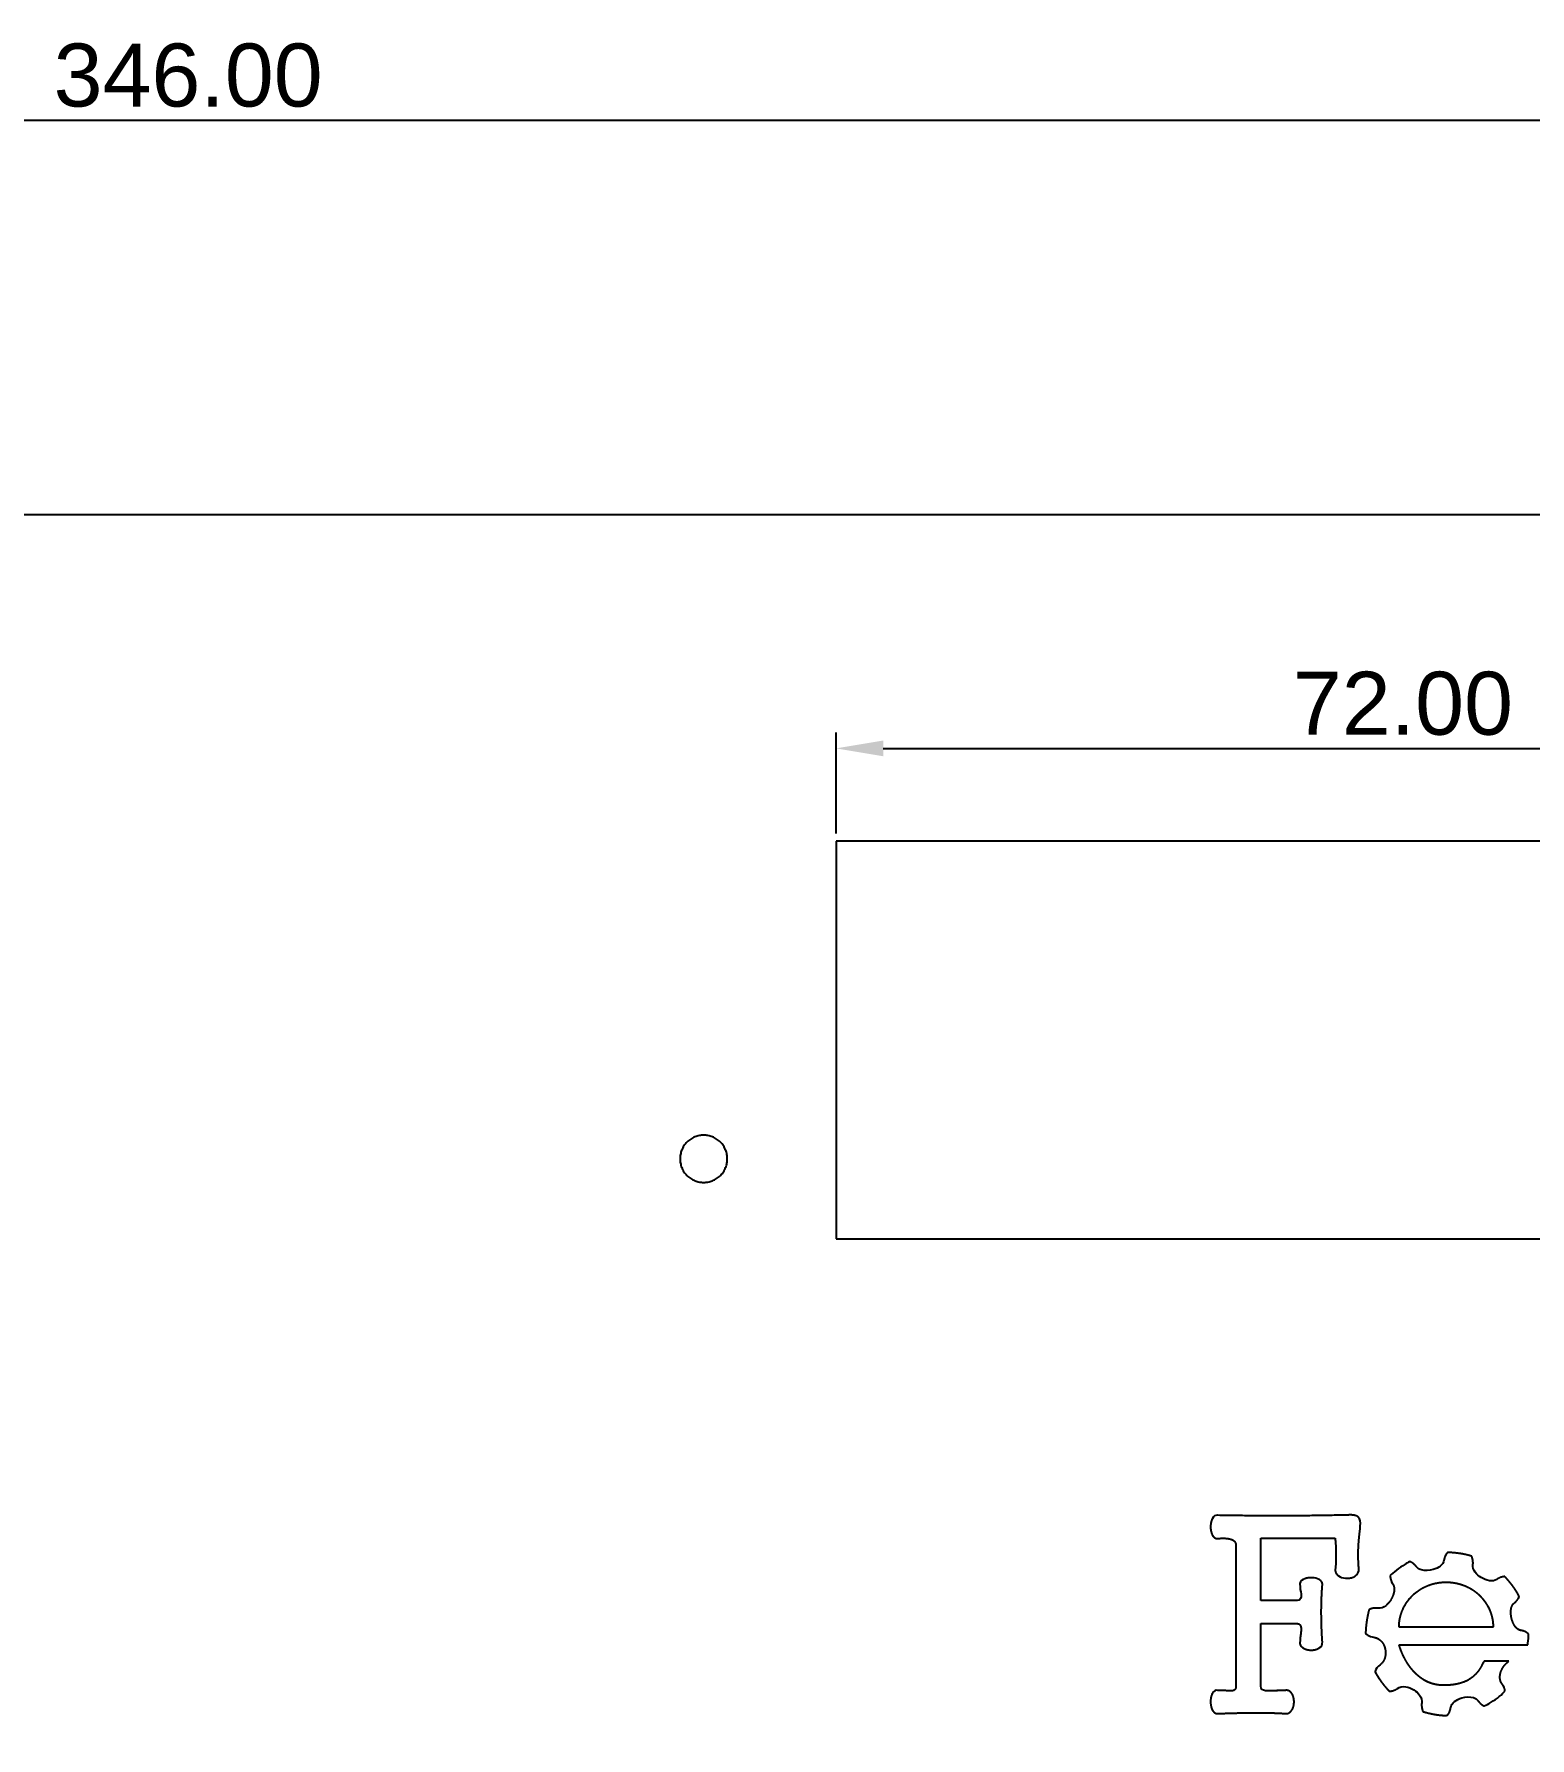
# Model space of a CAD drawing. Header units: millimetres. Extents: x -410 to 346, y 212 to 415.
# Drawn here: x -226.7 to -131.7, y 306.4 to 414.6 of the extents above; entities that cross this region are included whole.
import ezdxf

# ---------------------------------------------------------------- set-up
doc = ezdxf.new("R2010")
doc.units = ezdxf.units.MM
doc.header["$MEASUREMENT"] = 0
doc.layers.add('Predefinito', color=18, linetype='Continuous', true_color=0x000000)
doc.layers.add('quote', color=96, linetype='Continuous', true_color=0x007f00)
doc.styles.add('Arial', font='arial.ttf')
doc.dimstyles.new('Millimetro Piccolo', dxfattribs={"dimtxt": 4, "dimasz": 3, "dimexe": 1, "dimexo": 0.5, "dimgap": 0.8, "dimtad": 1, "dimtoh": 1, "dimzin": 1, "dimdsep": 46, "dimtxsty": 'Arial', "dimcen": 2.5, "dimadec": 1, "dimazin": 0, "dimtfac": 1, "dimtdec": 4, "dimtix": 1, "dimtmove": 1, "dimatfit": 3, "dimfxl": 1, "dimtolj": 1, "dimtzin": 1, "dimarcsym": 0})

# ---------------------------------------------------------------- blocks, each defined once
blk = doc.blocks.new('*D1')
at = {"layer": 'Defpoints', "color": 0}
for p in [(-43.95, 409.09), (-389.95, 352.49), (-43.95, 352.49)]:
    blk.add_point(p, dxfattribs=at)
at = {"layer": 'quote', "color": 0, "lineweight": -2}
for p, q in [((-389.95, 352.99), (-389.95, 410.09)), ((-43.95, 352.99), (-43.95, 410.09)), ((-386.95, 409.09), (-46.95, 409.09))]:
    blk.add_line(p, q, dxfattribs=at)
at = {"layer": 'quote', "color": 0}
for points in [[(-386.95, 409.59), (-386.95, 408.59), (-389.95, 409.09)], [(-46.95, 408.59), (-46.95, 409.59), (-43.95, 409.09)]]:
    blk.add_solid(points, dxfattribs=at)
at = {"layer": 'quote', "color": 0, "insert": (-216.95, 411.93), "char_height": 4, "attachment_point": 5, "style": 'Arial'}
blk.add_mtext('\\A1;346.00', dxfattribs=at)
blk = doc.blocks.new('*D3')
at = {"layer": 'Defpoints', "color": 0}
for p in [(-103.8, 369.2), (-175.8, 363.3), (-103.8, 363.3)]:
    blk.add_point(p, dxfattribs=at)
at = {"layer": 'quote', "color": 0, "lineweight": -2}
for p, q in [((-175.8, 363.8), (-175.8, 370.2)), ((-103.8, 363.8), (-103.8, 370.2)), ((-172.8, 369.2), (-106.8, 369.2))]:
    blk.add_line(p, q, dxfattribs=at)
at = {"layer": 'quote', "color": 0}
for points in [[(-172.8, 369.7), (-172.8, 368.7), (-175.8, 369.2)], [(-106.8, 368.7), (-106.8, 369.7), (-103.8, 369.2)]]:
    blk.add_solid(points, dxfattribs=at)
at = {"layer": 'quote', "color": 0, "insert": (-139.8, 372.04), "char_height": 4, "attachment_point": 5, "style": 'Arial'}
blk.add_mtext('\\A1;72.00', dxfattribs=at)

msp = doc.modelspace()

# ---------------------------------------------------------------- linework, layer by layer
at = {"layer": 'Predefinito'}
for points, knots in [([(-43.952, 281.192), (-43.952, 302.4), (-43.952, 324.786), (-43.952, 347.792), (-43.952, 350.164), (-43.952, 351.497), (-43.952, 352.396), (-43.951, 352.912), (-43.958, 354.538), (-44.162, 357.258), (-45.258, 362.768), (-48.187, 369.549), (-53.104, 375.395), (-57.897, 379.071), (-61.943, 381.313), (-66.278, 382.929), (-70.176, 383.752), (-73.097, 384.016), (-74.63, 384.051), (-75.452, 384.047), (-75.902, 384.048), (-76.337, 384.047), (-76.771, 384.048), (-77.267, 384.048), (-168.734, 384.048), (-261.007, 384.048), (-354.334, 384.048), (-356.644, 384.048), (-358.039, 384.048), (-358.287, 384.048), (-358.566, 384.048), (-359.071, 384.049), (-360.092, 384.038), (-361.451, 383.96), (-363.012, 383.792), (-365.039, 383.477), (-367.975, 382.785), (-372.737, 381.034), (-378.37, 377.621), (-383.718, 372.194), (-387.212, 366.314), (-388.887, 361.448), (-389.611, 357.897), (-389.895, 355.396), (-389.953, 353.732), (-389.952, 352.934), (-389.952, 352.747), (-389.952, 352.468), (-389.952, 352.08), (-389.952, 351.615), (-389.952, 350.995), (-389.952, 350.235), (-389.952, 342.159), (-389.952, 334.376), (-389.952, 326.904), (-389.952, 300.784), (-389.952, 274.013), (-389.952, 246.639), (-389.952, 245.239), (-389.952, 244.294), (-389.952, 243.806), (-389.952, 243.282), (-389.952, 242.381), (-389.903, 241.021), (-389.692, 238.775), (-389.116, 235.523), (-388.062, 232.174), (-386.735, 229.226), (-384.473, 225.089), (-379.969, 219.628), (-373.372, 215.29), (-367.543, 213.142), (-363.678, 212.342), (-360.862, 212.084), (-359.353, 212.044), (-358.521, 212.049), (-358.063, 212.047), (-357.607, 212.048), (-356.761, 212.047), (-355.393, 212.048), (-353.537, 212.047), (-351.583, 212.048), (-260.913, 212.048), (-170.112, 212.048), (-79.703, 212.048), (-78.4, 212.048), (-77.553, 212.048), (-76.624, 212.048), (-75.859, 212.048), (-75.322, 212.048), (-74.859, 212.047), (-74.173, 212.053), (-71.971, 212.139), (-68.842, 212.556), (-64.683, 213.705), (-61.574, 215.017), (-59.156, 216.351), (-56.996, 217.722), (-53.365, 220.522), (-49.014, 225.465), (-45.896, 231.64), (-44.389, 237.178), (-43.989, 240.715), (-43.949, 242.829), (-43.953, 243.542), (-43.951, 244.178), (-43.952, 244.959), (-43.952, 246.214), (-43.952, 258.296), (-43.952, 270.053), (-43.952, 281.192)], [0, 0, 0, 0, 63.6238598, 67.158351, 69.0189614, 70.7399122, 71.158531, 71.7154054, 72.2883545, 76.0366528, 79.8816003, 89.10938, 97.952468, 102.5648875, 107.179232, 111.7924807, 116.4062914, 119.0975902, 120.5832512, 121.0044578, 121.5633823, 121.9351834, 122.3069787, 122.8653247, 123.4235394, 396.7078748, 399.6841589, 403.4049876, 403.6375971, 403.8701351, 404.1488902, 404.4746217, 405.3853353, 407.2116975, 408.5564468, 410.0951521, 413.3628165, 417.5924459, 425.2817517, 432.9709182, 440.2759221, 445.6584279, 448.3495762, 451.1372266, 453.2017349, 453.3431914, 453.5303832, 453.7633814, 454.1815233, 454.6932343, 455.1586338, 456.0417036, 456.9715959, 479.3890514, 479.3890514, 479.3890514, 557.7488124, 559.7023798, 561.5098465, 561.9495735, 562.5368777, 562.9748818, 563.5210685, 565.2386763, 567.05523, 570.2864196, 575.1326213, 577.5555903, 579.9787029, 589.2665268, 598.5548596, 603.4015643, 607.8437924, 610.3672447, 611.8774685, 612.3720457, 612.8617383, 613.2517423, 613.7392684, 615.4009714, 617.3551249, 619.3089417, 621.2630459, 889.3650805, 891.7098865, 892.4913463, 893.2730495, 894.2506739, 895.2778993, 895.5693535, 895.8618426, 896.667819, 897.6264142, 902.4725163, 906.1077414, 910.5496732, 912.5684772, 914.3868759, 918.2229166, 926.2991877, 933.9733043, 938.8189152, 943.4627074, 944.6219567, 945.1621413, 945.6008635, 946.5296918, 947.5072273, 949.3631413, 982.7780891, 982.7780891, 982.7780891, 982.7780891]), ([(-139.367, 317.56), (-139.454, 317.523), (-139.566, 317.46), (-139.688, 317.382), (-140.02, 317.173), (-140.43, 316.857), (-140.623, 316.659)], [139, 139, 139, 139, 140.0000002, 140.0000002, 140.0000002, 141, 141, 141, 141]), ([(-137.197, 317.648), (-137.242, 317.357), (-137.538, 317.151), (-137.878, 317.056), (-138.126, 316.986), (-138.396, 316.975), (-138.612, 317.034), (-138.751, 317.071), (-138.868, 317.137), (-138.939, 317.236)], [134, 134, 134, 134, 134.9999998, 134.9999998, 134.9999998, 135.9999999, 135.9999999, 135.9999999, 137, 137, 137, 137]), ([(-133.83, 316.432), (-133.956, 316.341), (-134.127, 316.32), (-134.31, 316.35), (-134.481, 316.377), (-134.661, 316.449), (-134.823, 316.549), (-134.972, 316.641), (-135.105, 316.756), (-135.202, 316.883), (-135.317, 317.034), (-135.381, 317.2), (-135.356, 317.362)], [122, 122, 122, 122, 123.0000001, 123.0000001, 123.0000001, 124.0000001, 124.0000001, 124.0000001, 125.0000002, 125.0000002, 125.0000002, 126, 126, 126, 126]), ([(-142.166, 313.009), (-142.146, 312.976), (-142.098, 312.937), (-142.034, 312.899), (-141.93, 312.838), (-141.785, 312.78), (-141.663, 312.761)], [152, 152, 152, 152, 153.0000001, 153.0000001, 153.0000001, 154, 154, 154, 154]), ([(-146.338, 312.456), (-146.349, 312.375), (-146.338, 312.303), (-146.303, 312.24), (-146.269, 312.178), (-146.212, 312.124), (-146.132, 312.078)], [197.5985212, 197.5985212, 197.5985212, 197.5985212, 198.5985213, 198.5985213, 198.5985213, 199.5985212, 199.5985212, 199.5985212, 199.5985212]), ([(-140.14, 309.511), (-140.003, 309.611), (-139.819, 309.638), (-139.625, 309.61), (-139.45, 309.585), (-139.268, 309.516), (-139.107, 309.416), (-138.959, 309.325), (-138.828, 309.208), (-138.737, 309.074), (-138.633, 308.924), (-138.579, 308.753), (-138.606, 308.578)], [165, 165, 165, 165, 165.9999998, 165.9999998, 165.9999998, 167, 167, 167, 168.0000002, 168.0000002, 168.0000002, 169, 169, 169, 169]), ([(-136.765, 308.291), (-136.72, 308.578), (-136.41, 308.802), (-136.056, 308.905), (-135.807, 308.978), (-135.538, 308.991), (-135.325, 308.924), (-135.202, 308.885), (-135.098, 308.82), (-135.028, 308.725)], [177, 177, 177, 177, 178, 178, 178, 179.0000002, 179.0000002, 179.0000002, 180, 180, 180, 180]), ([(-134.642, 308.392), (-134.513, 308.444), (-134.356, 308.529), (-134.195, 308.63), (-133.843, 308.848), (-133.47, 309.141), (-133.318, 309.338)], [182, 182, 182, 182, 183, 183, 183, 184, 184, 184, 184])]:
    msp.add_open_spline(points, degree=3, knots=knots, dxfattribs=at)
for points, degree in [([(-175.801, 363.304), (-175.801, 350.679), (-175.801, 338.054)], 2), ([(-103.801, 363.304), (-139.801, 363.304), (-175.801, 363.304)], 2), ([(-175.801, 338.054), (-139.801, 338.054), (-103.801, 338.054)], 2), ([(-151.574, 320.503), (-151.713, 320.516), (-151.82, 320.448), (-151.896, 320.296)], 3), ([(-142.524, 319.581), (-142.489, 319.92), (-142.498, 320.148), (-142.551, 320.267)], 3), ([(-142.529, 319.524), (-142.527, 319.544), (-142.526, 319.562), (-142.524, 319.581)], 3), ([(-150.404, 318.58), (-150.404, 314.111), (-150.404, 309.643)], 2), ([(-148.825, 319.043), (-146.467, 319.043), (-144.108, 319.043)], 2), ([(-148.825, 315.098), (-148.825, 317.071), (-148.825, 319.043)], 2), ([(-144.056, 318.134), (-144.055, 318.105), (-144.055, 318.078), (-144.055, 318.05)], 3), ([(-142.804, 316.659), (-142.644, 316.773), (-142.575, 316.927), (-142.598, 317.122)], 3), ([(-146.132, 316.419), (-146.292, 316.338), (-146.361, 316.224), (-146.338, 316.076)], 3), ([(-146.338, 316.076), (-146.329, 315.947), (-146.321, 315.818)], 2), ([(-145.12, 316.419), (-145.242, 316.49), (-145.393, 316.528), (-145.569, 316.535)], 3), ([(-143.885, 316.659), (-143.77, 316.573), (-143.627, 316.525), (-143.457, 316.511)], 3), ([(-146.509, 315.098), (-147.667, 315.098), (-148.825, 315.098)], 2), ([(-146.269, 315.321), (-146.292, 315.172), (-146.372, 315.098), (-146.509, 315.098)], 3), ([(-146.321, 315.818), (-146.319, 315.808), (-146.317, 315.799), (-146.316, 315.789)], 3), ([(-146.316, 315.789), (-146.274, 315.565), (-146.258, 315.408), (-146.269, 315.321)], 3), ([(-140.713, 314.933), (-140.788, 314.858), (-140.863, 314.783)], 2), ([(-140.863, 314.783), (-141.021, 314.651), (-141.2, 314.575), (-141.377, 314.603)], 3), ([(-148.825, 313.622), (-147.667, 313.622), (-146.509, 313.622)], 2), ([(-148.825, 309.643), (-148.825, 311.632), (-148.825, 313.622)], 2), ([(-146.321, 312.747), (-146.329, 312.602), (-146.338, 312.456)], 2), ([(-140.068, 313.441), (-140.068, 313.433), (-140.069, 313.424), (-140.069, 313.415)], 3), ([(-140.069, 313.415), (-139.725, 313.415), (-139.381, 313.415)], 2), ([(-139.381, 313.415), (-139.025, 313.415), (-138.669, 313.415)], 2), ([(-138.669, 313.415), (-138.313, 313.415), (-137.957, 313.415)], 2), ([(-137.957, 313.415), (-137.6, 313.415), (-137.244, 313.415)], 2), ([(-137.244, 313.415), (-136.888, 313.415), (-136.532, 313.415)], 2), ([(-136.532, 313.415), (-136.176, 313.415), (-135.82, 313.415)], 2), ([(-135.82, 313.415), (-135.464, 313.415), (-135.108, 313.415)], 2), ([(-135.108, 313.415), (-134.751, 313.415), (-134.395, 313.415)], 2), ([(-134.395, 313.415), (-134.222, 313.415), (-134.05, 313.415)], 2), ([(-131.858, 312.391), (-131.831, 312.583), (-131.815, 312.777), (-131.821, 312.957)], 3), ([(-145.12, 312.078), (-144.971, 312.17), (-144.903, 312.295), (-144.914, 312.456)], 3), ([(-140.04, 312.273), (-139.926, 312.273), (-139.811, 312.273)], 2), ([(-139.811, 312.273), (-139.455, 312.273), (-139.099, 312.273)], 2), ([(-139.099, 312.273), (-137.675, 312.273), (-136.25, 312.273)], 2), ([(-136.25, 312.273), (-135.894, 312.273), (-135.538, 312.273)], 2), ([(-135.538, 312.273), (-135.181, 312.273), (-134.825, 312.273)], 2), ([(-134.825, 312.273), (-134.469, 312.273), (-134.113, 312.273)], 2), ([(-134.113, 312.273), (-133.757, 312.273), (-133.401, 312.273)], 2), ([(-133.401, 312.273), (-132.688, 312.273), (-131.976, 312.273)], 2), ([(-131.976, 312.273), (-131.926, 312.273), (-131.876, 312.273)], 2), ([(-141.239, 311.016), (-141.397, 310.901), (-141.527, 310.75), (-141.568, 310.574)], 3), ([(-134.445, 311.228), (-134.541, 311.228), (-134.637, 311.228)], 2), ([(-133.733, 311.228), (-134.089, 311.228), (-134.445, 311.228)], 2), ([(-133.076, 311.228), (-133.404, 311.228), (-133.733, 311.228)], 2), ([(-148.534, 309.351), (-148.728, 309.385), (-148.825, 309.482), (-148.825, 309.643)], 3), ([(-151.553, 309.385), (-151.702, 309.42), (-151.816, 309.356), (-151.896, 309.197)], 3), ([(-146.862, 308.12), (-146.859, 308.124), (-146.855, 308.128), (-146.853, 308.133)], 3)]:
    msp.add_open_spline(points, degree=degree, dxfattribs=at)
for points, weights, degree, knots in [([(-185.708, 343.139), (-185.708, 344.639), (-184.208, 344.639), (-182.708, 344.639), (-182.708, 343.139), (-182.708, 341.639), (-184.208, 341.639), (-185.708, 341.639), (-185.708, 343.139)], [1, 0.707106781187, 1, 0.707106781187, 1, 0.707106781187, 1, 0.707106900396, 1], 2, [0, 0, 0, 2.3561945, 2.3561945, 4.712389, 4.712389, 7.0685835, 7.0685835, 9.4247779, 9.4247779, 9.4247779]), ([(-151.896, 320.296), (-151.93, 320.235), (-151.956, 320.171), (-151.973, 320.104), (-152.003, 319.993), (-152.018, 319.879), (-152.017, 319.764), (-152.017, 319.641), (-152, 319.519), (-151.964, 319.401), (-151.947, 319.342), (-151.924, 319.286), (-151.896, 319.232), (-151.83, 319.108), (-151.739, 319.041), (-151.625, 319.028), (-151.601, 319.025), (-151.577, 319.025), (-151.553, 319.026)], [1, 0.994393337057, 0.994393337057, 1, 0.993721668447, 0.993721668447, 1, 0.992481079888, 0.992481079888, 1, 0.997062730497, 0.997062730497, 1, 1, 1, 1, 0.996870116356, 0.996870116356, 1], 3, [0, 0, 0, 0, 0.2070812, 0.2070812, 0.2070812, 0.5511448, 0.5511448, 0.5511448, 0.9195553, 0.9195553, 0.9195553, 1.1016244, 1.1016244, 1.1016244, 2.1016245, 2.1016245, 2.1016245, 2.1731269, 2.1731269, 2.1731269, 2.1731269]), ([(-142.564, 320.296), (-142.633, 320.426), (-142.783, 320.5), (-143.011, 320.518), (-143.091, 320.524), (-143.171, 320.524), (-143.25, 320.519)], [1, 1, 1, 1, 0.998387473944, 0.998387473944, 1], 3, [250.5775122, 250.5775122, 250.5775122, 250.5775122, 251.5775119, 251.5775119, 251.5775119, 251.8167058, 251.8167058, 251.8167058, 251.8167058]), ([(-142.632, 318.357), (-142.622, 318.571), (-142.607, 318.785), (-142.583, 319.156), (-142.529, 319.524)], [1, 0.999922584905, 1, 0.999148238601, 1], 2, [0, 0, 0, 0.4289759, 0.4289759, 1.1715073, 1.1715073, 1.1715073]), ([(-151.553, 319.026), (-151.295, 319.05), (-151.083, 319.048), (-150.916, 319.024), (-150.847, 319.015), (-150.779, 318.998), (-150.713, 318.975)], [1, 0.999999999966, 0.999999999932, 0.999999999898, 0.996346357984, 0.996346357984, 0.999999999898], 3, [268.8810917, 268.8810917, 268.8810917, 268.8810917, 269.8810917, 269.8810917, 269.8810917, 270.0907706, 270.0907706, 270.0907706, 270.0907706]), ([(-150.713, 318.975), (-150.586, 318.933), (-150.499, 318.867), (-150.451, 318.777), (-150.418, 318.716), (-150.402, 318.649), (-150.404, 318.58)], [1, 0.999999999966, 0.999999999932, 0.999999999898, 0.978685929814, 0.978685929814, 0.999999999898], 3, [270.8810916, 270.8810916, 270.8810916, 270.8810916, 271.8810917, 271.8810917, 271.8810917, 272.0861729, 272.0861729, 272.0861729, 272.0861729]), ([(-144.108, 319.043), (-144.09, 318.891), (-144.079, 318.738), (-144.056, 318.436), (-144.056, 318.134)], [1, 0.999744386977, 1, 0.999296620378, 1], 2, [0, 0, 0, 0.30680333, 0.30680333, 0.91136266, 0.91136266, 0.91136266]), ([(-142.598, 317.122), (-142.611, 317.236), (-142.618, 317.35), (-142.639, 317.697), (-142.637, 318.044), (-142.636, 318.2), (-142.632, 318.357)], [1, 0.999745145704, 1, 0.999401858574, 1, 0.999970065376, 1], 2, [0, 0, 0, 0.2288367, 0.2288367, 0.923069, 0.923069, 1.2362772, 1.2362772, 1.2362772]), ([(-136.961, 318.137), (-137.042, 318.063), (-137.125, 317.917), (-137.17, 317.764), (-137.181, 317.726), (-137.19, 317.687), (-137.197, 317.648)], [1, 1, 1, 1, 0.998562754387, 0.998562754387, 1], 3, [132, 132, 132, 132, 133.0000001, 133.0000001, 133.0000001, 133.1189661, 133.1189661, 133.1189661, 133.1189661]), ([(-135.43, 317.896), (-135.475, 317.913), (-135.521, 317.928), (-135.567, 317.942), (-135.724, 317.988), (-135.931, 318.034), (-136.153, 318.069), (-136.367, 318.103), (-136.583, 318.125), (-136.8, 318.134), (-136.853, 318.136), (-136.907, 318.137), (-136.961, 318.137)], [1, 0.999492396655, 0.999492396655, 1, 1, 1, 1, 0.998841994121, 0.998841994121, 1, 0.99977334528, 0.99977334528, 1], 3, [0, 0, 0, 0, 0.1443424, 0.1443424, 0.1443424, 1.1443425, 1.1443425, 1.1443425, 1.7946163, 1.7946163, 1.7946163, 1.9562023, 1.9562023, 1.9562023, 1.9562023]), ([(-144.091, 317.122), (-144.119, 316.96), (-144.075, 316.826), (-143.961, 316.719), (-143.937, 316.697), (-143.912, 316.677), (-143.885, 316.659)], [1, 1, 1, 1, 0.997652035604, 0.997652035604, 1], 3, [236.5775122, 236.5775122, 236.5775122, 236.5775122, 237.5775122, 237.5775122, 237.5775122, 237.6749012, 237.6749012, 237.6749012, 237.6749012]), ([(-144.055, 318.05), (-144.046, 317.685), (-144.072, 317.32), (-144.08, 317.221), (-144.091, 317.122)], [1, 0.998782064098, 1, 0.999832579033, 1], 2, [0, 0, 0, 0.73022208, 0.73022208, 0.92922275, 0.92922275, 0.92922275]), ([(-138.939, 317.236), (-138.965, 317.27), (-138.994, 317.303), (-139.025, 317.334), (-139.133, 317.443), (-139.27, 317.53), (-139.367, 317.56)], [1, 0.998172919582, 0.998172919582, 1, 1, 1, 1], 3, [0, 0, 0, 0, 0.1299859, 0.1299859, 0.1299859, 1.129986, 1.129986, 1.129986, 1.129986]), ([(-135.356, 317.362), (-135.349, 317.405), (-135.348, 317.449), (-135.343, 317.681), (-135.43, 317.896)], [1, 0.998046872274, 1, 0.979032510317, 1], 2, [0, 0, 0, 0.08738607, 0.08738607, 0.54516641, 0.54516641, 0.54516641]), ([(-145.569, 316.535), (-145.591, 316.537), (-145.613, 316.538), (-145.635, 316.539), (-145.829, 316.539), (-145.995, 316.499), (-146.132, 316.419)], [1, 0.999898259698, 0.999898259698, 1, 1, 1, 1], 3, [0, 0, 0, 0, 0.0654221, 0.0654221, 0.0654221, 1.0654221, 1.0654221, 1.0654221, 1.0654221]), ([(-144.914, 316.076), (-144.905, 316.191), (-144.945, 316.285), (-145.033, 316.359), (-145.06, 316.382), (-145.089, 316.402), (-145.12, 316.419)], [1, 1, 1, 1, 0.996494550348, 0.996494550348, 1], 3, [210.5985214, 210.5985214, 210.5985214, 210.5985214, 211.5985213, 211.5985213, 211.5985213, 211.7039614, 211.7039614, 211.7039614, 211.7039614]), ([(-144.982, 314.274), (-144.982, 314.297), (-144.983, 314.32), (-144.983, 314.343), (-144.982, 314.56), (-144.979, 314.778), (-144.973, 314.995), (-144.966, 315.244), (-144.955, 315.493), (-144.939, 315.741), (-144.932, 315.853), (-144.923, 315.964), (-144.914, 316.076)], [1, 1, 1, 1, 0.999939219336, 0.999939219336, 1, 0.999881151772, 0.999881151772, 1, 0.999970812219, 0.999970812219, 1], 3, [206.5985213, 206.5985213, 206.5985213, 206.5985213, 207.5985211, 207.5985211, 207.5985211, 208.2508889, 208.2508889, 208.2508889, 208.9977645, 208.9977645, 208.9977645, 209.3331765, 209.3331765, 209.3331765, 209.3331765]), ([(-143.457, 316.511), (-143.423, 316.507), (-143.388, 316.505), (-143.353, 316.505), (-143.124, 316.505), (-142.941, 316.556), (-142.804, 316.659)], [1, 0.999263296387, 0.999263296387, 1, 1, 1, 1], 3, [0, 0, 0, 0, 0.1042541, 0.1042541, 0.1042541, 1.104254, 1.104254, 1.104254, 1.104254]), ([(-140.444, 316.136), (-140.411, 316.09), (-140.387, 316.039), (-140.374, 315.985), (-140.292, 315.683), (-140.453, 315.237), (-140.713, 314.933)], [1, 0.988663710001, 0.988663710001, 1, 1, 1, 1], 3, [0, 0, 0, 0, 0.1674154, 0.1674154, 0.1674154, 1.1674153, 1.1674153, 1.1674153, 1.1674153]), ([(-140.623, 316.659), (-140.611, 316.601), (-140.598, 316.543), (-140.586, 316.485), (-140.558, 316.365), (-140.521, 316.241), (-140.444, 316.136)], [1, 0.999999487292, 0.999999487292, 1, 1, 1, 1], 3, [0, 0, 0, 0, 0.1783251, 0.1783251, 0.1783251, 1.178325, 1.178325, 1.178325, 1.178325]), ([(-134.05, 313.415), (-134.05, 313.524), (-134.057, 313.632), (-134.07, 313.74), (-134.094, 313.937), (-134.14, 314.129), (-134.207, 314.316), (-134.268, 314.484), (-134.344, 314.645), (-134.437, 314.798), (-134.525, 314.944), (-134.625, 315.082), (-134.738, 315.21), (-134.849, 315.336), (-134.971, 315.452), (-135.103, 315.557), (-135.236, 315.665), (-135.379, 315.76), (-135.529, 315.843), (-135.686, 315.931), (-135.851, 316.004), (-136.021, 316.063), (-136.208, 316.127), (-136.4, 316.174), (-136.595, 316.202), (-136.749, 316.224), (-136.904, 316.235), (-137.059, 316.235), (-137.134, 316.235), (-137.208, 316.232), (-137.282, 316.227), (-137.595, 316.206), (-137.901, 316.139), (-138.194, 316.027), (-138.585, 315.878), (-138.944, 315.65), (-139.541, 315.06), (-139.773, 314.704), (-139.914, 314.307), (-140.013, 314.028), (-140.065, 313.737), (-140.068, 313.441)], [1, 0.998744237836, 0.998744237836, 1, 0.995834434758, 0.995834434758, 1, 0.99671472483, 0.99671472483, 1, 0.997345508518, 0.997345508518, 1, 0.997634417943, 0.997634417943, 1, 0.997550842638, 0.997550842638, 1, 0.997454112652, 0.997454112652, 1, 0.997065196965, 0.997065196965, 1, 0.998263232815, 0.998263232815, 1, 0.999617245439, 0.999617245439, 1, 0.992639587419, 0.992639587419, 1, 1, 1, 1, 1, 1, 0.990848688606, 0.990848688606, 1], 3, [0, 0, 0, 0, 0.3257403, 0.3257403, 0.3257403, 0.918668, 0.918668, 0.918668, 1.4538599, 1.4538599, 1.4538599, 1.9642747, 1.9642747, 1.9642747, 2.4687038, 2.4687038, 2.4687038, 2.9829099, 2.9829099, 2.9829099, 3.5225895, 3.5225895, 3.5225895, 4.1137854, 4.1137854, 4.1137854, 4.5794838, 4.5794838, 4.5794838, 4.8026898, 4.8026898, 4.8026898, 5.7396574, 5.7396574, 5.7396574, 7.0029291, 7.0029291, 8.2687838, 8.2687838, 8.2687838, 9.1523567, 9.1523567, 9.1523567, 9.1523567]), ([(-132.438, 315.373), (-132.499, 315.515), (-132.591, 315.671), (-132.696, 315.827), (-132.791, 315.968), (-132.893, 316.104), (-133.001, 316.235), (-133.106, 316.366), (-133.218, 316.491), (-133.337, 316.61)], [1, 1, 1, 1, 0.999282555479, 0.999282555479, 1, 0.99903011964, 0.99903011964, 1], 3, [118, 118, 118, 118, 118.9999999, 118.9999999, 118.9999999, 119.5088767, 119.5088767, 119.5088767, 120.0135582, 120.0135582, 120.0135582, 120.0135582]), ([(-132.308, 313.192), (-132.354, 313.2), (-132.398, 313.214), (-132.438, 313.235), (-132.575, 313.304), (-132.69, 313.441), (-132.775, 313.611), (-132.86, 313.784), (-132.915, 313.97), (-132.936, 314.162), (-132.972, 314.484), (-132.914, 314.794), (-132.73, 314.928)], [1, 0.991612897228, 0.991612897228, 1, 1, 1, 1, 0.990115729085, 0.990115729085, 1, 1, 1, 1], 3, [0, 0, 0, 0, 0.1374556, 0.1374556, 0.1374556, 1.1374556, 1.1374556, 1.1374556, 1.7149903, 1.7149903, 1.7149903, 2.7149904, 2.7149904, 2.7149904, 2.7149904]), ([(-144.914, 312.456), (-144.93, 312.673), (-144.942, 312.889), (-144.96, 313.231), (-144.971, 313.573), (-144.981, 313.923), (-144.982, 314.274)], [1, 0.999962421317, 1, 0.999921197185, 1, 0.999906161677, 1], 2, [0, 0, 0, 0.4344564, 0.4344564, 1.1186276, 1.1186276, 1.8193069, 1.8193069, 1.8193069]), ([(-141.951, 314.508), (-141.966, 314.462), (-141.979, 314.415), (-141.99, 314.368), (-142.047, 314.14), (-142.103, 313.805), (-142.136, 313.51), (-142.159, 313.309), (-142.171, 313.127), (-142.166, 313.009)], [1, 0.99964114381, 0.99964114381, 1, 1, 1, 1, 1, 1, 1], 3, [0, 0, 0, 0, 0.1453921, 0.1453921, 0.1453921, 1.1453923, 1.1453923, 1.1453923, 2.1453922, 2.1453922, 2.1453922, 2.1453922]), ([(-141.377, 314.603), (-141.583, 314.634), (-141.783, 314.576), (-141.87, 314.551), (-141.951, 314.508)], [1, 0.976913641413, 1, 0.994453793512, 1], 2, [0, 0, 0, 0.40958668, 0.40958668, 0.59138807, 0.59138807, 0.59138807]), ([(-146.509, 313.622), (-146.464, 313.624), (-146.42, 313.611), (-146.382, 313.585), (-146.322, 313.543), (-146.284, 313.464), (-146.269, 313.348)], [1, 0.967612928362, 0.967612928362, 1, 1, 1, 1], 3, [0, 0, 0, 0, 0.1345631, 0.1345631, 0.1345631, 1.1345631, 1.1345631, 1.1345631, 1.1345631]), ([(-146.269, 313.348), (-146.261, 313.265), (-146.268, 313.138), (-146.289, 312.966), (-146.299, 312.893), (-146.309, 312.82), (-146.321, 312.747)], [1, 1, 1, 1, 0.999892896306, 0.999892896306, 1], 3, [194.5985212, 194.5985212, 194.5985212, 194.5985212, 195.5985212, 195.5985212, 195.5985212, 195.8195134, 195.8195134, 195.8195134, 195.8195134]), ([(-141.663, 312.761), (-141.608, 312.752), (-141.554, 312.738), (-141.502, 312.719), (-141.337, 312.66), (-141.199, 312.554), (-141.099, 312.41), (-140.991, 312.258), (-140.929, 312.075), (-140.91, 311.887), (-140.877, 311.549), (-140.986, 311.201), (-141.239, 311.016)], [1, 0.996850466739, 0.996850466739, 1, 0.968214865899, 0.968214865899, 1, 1, 1, 1, 1, 1, 1], 3, [0, 0, 0, 0, 0.1666292, 0.1666292, 0.1666292, 0.6828823, 0.6828823, 0.6828823, 1.6828824, 1.6828824, 1.6828824, 2.6828822, 2.6828822, 2.6828822, 2.6828822]), ([(-131.821, 312.957), (-131.852, 312.986), (-131.886, 313.014), (-131.922, 313.04), (-132.041, 313.126), (-132.16, 313.169), (-132.308, 313.192)], [1, 0.998651208798, 0.998651208798, 1, 1, 1, 1], 3, [0, 0, 0, 0, 0.1310223, 0.1310223, 0.1310223, 1.1310223, 1.1310223, 1.1310223, 1.1310223]), ([(-146.132, 312.078), (-146.05, 312.025), (-145.96, 311.987), (-145.864, 311.967), (-145.788, 311.95), (-145.712, 311.941), (-145.635, 311.941), (-145.429, 311.941), (-145.257, 311.987), (-145.12, 312.078)], [1, 0.988372324769, 0.988372324769, 1, 0.995738991083, 0.995738991083, 1, 1, 1, 1], 3, [0, 0, 0, 0, 0.292256, 0.292256, 0.292256, 0.5232852, 0.5232852, 0.5232852, 1.5232852, 1.5232852, 1.5232852, 1.5232852]), ([(-134.637, 311.228), (-134.704, 311.172), (-134.771, 310.987), (-134.908, 310.765), (-135.045, 310.545), (-135.249, 310.288), (-135.592, 310.082), (-135.853, 309.924), (-136.195, 309.798), (-136.647, 309.739), (-136.833, 309.716), (-137.021, 309.705), (-137.209, 309.705), (-137.268, 309.706), (-137.327, 309.708), (-137.386, 309.712), (-137.59, 309.725), (-137.79, 309.764), (-137.984, 309.827), (-138.155, 309.883), (-138.318, 309.958), (-138.472, 310.051), (-138.619, 310.138), (-138.756, 310.239), (-138.883, 310.352), (-139.008, 310.464), (-139.125, 310.586), (-139.232, 310.716), (-139.34, 310.848), (-139.439, 310.986), (-139.529, 311.131), (-139.621, 311.28), (-139.705, 311.434), (-139.78, 311.592), (-139.858, 311.757), (-139.927, 311.926), (-139.986, 312.098), (-140.006, 312.156), (-140.024, 312.214), (-140.04, 312.273)], [1, 1, 1, 1, 1, 1, 1, 1, 1, 1, 0.998631965687, 0.998631965687, 1, 0.999687154586, 0.999687154586, 1, 0.994940630831, 0.994940630831, 1, 0.995827428578, 0.995827428578, 1, 0.997008014786, 0.997008014786, 1, 0.998045222505, 0.998045222505, 1, 0.99860249819, 0.99860249819, 1, 0.998947864218, 0.998947864218, 1, 0.998905027896, 0.998905027896, 1, 0.999665128707, 0.999665128707, 1], 3, [192, 192, 192, 192, 192.9999998, 192.9999998, 192.9999998, 193.9999998, 193.9999998, 193.9999998, 194.9999999, 194.9999999, 194.9999999, 195.5635194, 195.5635194, 195.5635194, 195.7412124, 195.7412124, 195.7412124, 196.3513223, 196.3513223, 196.3513223, 196.8898518, 196.8898518, 196.8898518, 197.4000986, 197.4000986, 197.4000986, 197.9043562, 197.9043562, 197.9043562, 198.4152445, 198.4152445, 198.4152445, 198.9406918, 198.9406918, 198.9406918, 199.4874231, 199.4874231, 199.4874231, 199.6703175, 199.6703175, 199.6703175, 199.6703175]), ([(-141.568, 310.574), (-141.563, 310.561), (-141.556, 310.548), (-141.55, 310.535), (-141.493, 310.416), (-141.396, 310.257), (-141.281, 310.09), (-141.185, 309.95), (-141.084, 309.814), (-140.978, 309.682), (-140.865, 309.542), (-140.755, 309.418), (-140.663, 309.332)], [1, 1, 1, 1, 1, 1, 1, 0.999542679019, 0.999542679019, 1, 1, 1, 1], 3, [159, 159, 159, 159, 159.9999999, 159.9999999, 159.9999999, 161.0000001, 161.0000001, 161.0000001, 161.5087162, 161.5087162, 161.5087162, 162.5087159, 162.5087159, 162.5087159, 162.5087159]), ([(-133.523, 309.824), (-133.55, 309.862), (-133.572, 309.904), (-133.59, 309.947), (-133.688, 310.186), (-133.635, 310.49), (-133.493, 310.756), (-133.391, 310.947), (-133.244, 311.118), (-133.076, 311.228)], [1, 0.995122332601, 0.995122332601, 1, 1, 1, 1, 1, 1, 1], 3, [0, 0, 0, 0, 0.1399956, 0.1399956, 0.1399956, 1.1399956, 1.1399956, 1.1399956, 2.1399957, 2.1399957, 2.1399957, 2.1399957]), ([(-150.404, 309.643), (-150.404, 309.613), (-150.406, 309.584), (-150.412, 309.556), (-150.431, 309.458), (-150.485, 309.395), (-150.575, 309.368), (-150.586, 309.365), (-150.596, 309.363), (-150.607, 309.361), (-150.695, 309.345), (-150.85, 309.347), (-151.073, 309.368)], [1, 0.99665126979, 0.99665126979, 1, 1, 1, 1, 0.999002130153, 0.999002130153, 1, 1.00000000003, 1.00000000007, 1.0000000001], 3, [0, 0, 0, 0, 0.0871787, 0.0871787, 0.0871787, 1.0871787, 1.0871787, 1.0871787, 1.1195782, 1.1195782, 1.1195782, 2.119578, 2.119578, 2.119578, 2.119578]), ([(-140.663, 309.332), (-140.646, 309.332), (-140.63, 309.333), (-140.614, 309.334), (-140.454, 309.344), (-140.283, 309.406), (-140.14, 309.511)], [1, 0.999650451756, 0.999650451756, 1, 1, 1, 1], 3, [0, 0, 0, 0, 0.0490667, 0.0490667, 0.0490667, 1.0490667, 1.0490667, 1.0490667, 1.0490667]), ([(-133.318, 309.338), (-133.321, 309.387), (-133.329, 309.435), (-133.342, 309.482), (-133.378, 309.608), (-133.445, 309.719), (-133.523, 309.824)], [1, 0.996053147598, 0.996053147598, 1, 1, 1, 1], 3, [0, 0, 0, 0, 0.1461079, 0.1461079, 0.1461079, 1.1461081, 1.1461081, 1.1461081, 1.1461081]), ([(-151.896, 309.197), (-151.976, 309.059), (-152.017, 308.882), (-152.017, 308.664), (-152.016, 308.447), (-151.976, 308.27), (-151.896, 308.133)], [1, 0.999999999966, 0.999999999932, 0.999999999898, 0.999999999932, 0.999999999966, 1], 3, [288.8186306, 288.8186306, 288.8186306, 288.8186306, 290.8186308, 290.8186308, 290.8186308, 291.8186306, 291.8186306, 291.8186306, 291.8186306]), ([(-151.073, 309.368), (-151.15, 309.371), (-151.227, 309.373), (-151.304, 309.376), (-151.387, 309.379), (-151.47, 309.382), (-151.553, 309.385)], [1, 0.999999999966, 0.999999999932, 0.999999999898, 0.999999999932, 0.999999999966, 1], 3, [285.8186306, 285.8186306, 285.8186306, 285.8186306, 286.8186306, 286.8186306, 286.8186306, 287.8186306, 287.8186306, 287.8186306, 287.8186306]), ([(-147.779, 309.368), (-148.104, 309.347), (-148.339, 309.341), (-148.483, 309.347), (-148.501, 309.348), (-148.518, 309.35), (-148.534, 309.351)], [1, 0.999999999966, 0.999999999932, 0.999999999898, 0.999999999932, 0.999999999966, 1], 3, [311.8186306, 311.8186306, 311.8186306, 311.8186306, 312.8186309, 312.8186309, 312.8186309, 313.8186306, 313.8186306, 313.8186306, 313.8186306]), ([(-147.247, 309.385), (-147.415, 309.38), (-147.582, 309.374), (-147.75, 309.369), (-147.76, 309.369), (-147.769, 309.368), (-147.779, 309.368)], [1, 0.999999999966, 0.999999999932, 0.999999999898, 0.999999999932, 0.999999999966, 1], 3, [309.8186306, 309.8186306, 309.8186306, 309.8186306, 310.8186306, 310.8186306, 310.8186306, 311.8186306, 311.8186306, 311.8186306, 311.8186306]), ([(-146.853, 308.133), (-146.761, 308.27), (-146.715, 308.442), (-146.715, 308.648), (-146.714, 308.748), (-146.726, 308.847), (-146.75, 308.944), (-146.771, 309.028), (-146.805, 309.107), (-146.853, 309.179), (-146.909, 309.267), (-146.974, 309.326), (-147.048, 309.359), (-147.111, 309.387), (-147.179, 309.396), (-147.247, 309.385)], [1, 0.999999999966, 0.999999999932, 0.999999999898, 0.994794148398, 0.994794148398, 0.999999999898, 0.990607549207, 0.990607549207, 0.999999999898, 0.999999999898, 0.999999999898, 0.999999999898, 0.972945420251, 0.972945420251, 0.999999999898], 3, [304.8186306, 304.8186306, 304.8186306, 304.8186306, 305.8186303, 305.8186303, 305.8186303, 306.1178933, 306.1178933, 306.1178933, 306.3755968, 306.3755968, 306.3755968, 307.3755969, 307.3755969, 307.3755969, 307.5793156, 307.5793156, 307.5793156, 307.5793156]), ([(-138.606, 308.578), (-138.611, 308.547), (-138.613, 308.515), (-138.614, 308.484), (-138.618, 308.335), (-138.58, 308.186), (-138.539, 308.04)], [1, 0.998446259178, 0.998446259178, 1, 1, 1, 1], 3, [0, 0, 0, 0, 0.0937798, 0.0937798, 0.0937798, 1.0937797, 1.0937797, 1.0937797, 1.0937797]), ([(-135.028, 308.725), (-134.997, 308.683), (-134.965, 308.644), (-134.93, 308.607), (-134.845, 308.516), (-134.747, 308.438), (-134.642, 308.392)], [1, 0.998881512972, 0.998881512972, 1, 1, 1, 1], 3, [0, 0, 0, 0, 0.1533793, 0.1533793, 0.1533793, 1.1533792, 1.1533792, 1.1533792, 1.1533792]), ([(-151.896, 308.133), (-151.889, 308.119), (-151.882, 308.106), (-151.874, 308.094), (-151.796, 307.961), (-151.689, 307.899), (-151.553, 307.91)], [1, 0.99959330199, 0.99959330199, 1, 1.00000000003, 1.00000000007, 1.0000000001], 3, [0, 0, 0, 0, 0.0448766, 0.0448766, 0.0448766, 1.0448764, 1.0448764, 1.0448764, 1.0448764]), ([(-151.338, 307.918), (-150.97, 307.931), (-150.603, 307.941), (-150.239, 307.95), (-149.876, 307.955), (-149.517, 307.96), (-149.158, 307.961)], [1, 0.999983568643, 1, 0.999978571951, 1, 0.999977822114, 1], 2, [0, 0, 0, 0.7357276, 0.7357276, 1.4623984, 1.4623984, 2.1804109, 2.1804109, 2.1804109]), ([(-149.158, 307.961), (-149.127, 307.961), (-149.096, 307.961), (-149.066, 307.961), (-148.86, 307.961), (-148.655, 307.96), (-148.449, 307.957), (-148.218, 307.954), (-147.986, 307.949), (-147.754, 307.94), (-147.585, 307.933), (-147.416, 307.923), (-147.247, 307.91)], [1, 0.999999999966, 0.999999999932, 0.999999999898, 0.999985509626, 0.999985509626, 0.999999999898, 0.999943262263, 0.999943262263, 0.999999999898, 0.999858194698, 0.999858194698, 0.999999999898], 3, [297.8186305, 297.8186305, 297.8186305, 297.8186305, 298.8186305, 298.8186305, 298.8186305, 299.4350734, 299.4350734, 299.4350734, 300.1305666, 300.1305666, 300.1305666, 300.6385523, 300.6385523, 300.6385523, 300.6385523]), ([(-147.247, 307.91), (-147.123, 307.899), (-147.018, 307.964), (-146.923, 308.025), (-146.862, 308.12)], [1, 0.950106430638, 1, 0.976947900928, 1], 2, [0, 0, 0, 0.23975273, 0.23975273, 0.46190363, 0.46190363, 0.46190363]), ([(-138.539, 308.04), (-138.489, 308.025), (-138.439, 308.011), (-138.389, 307.997), (-138.197, 307.945), (-138.003, 307.901), (-137.808, 307.866), (-137.582, 307.825), (-137.355, 307.797), (-137.166, 307.795), (-137.101, 307.794), (-137.036, 307.797), (-136.971, 307.805)], [1, 0.999950259246, 0.999950259246, 1, 0.999396951566, 0.999396951566, 1, 1, 1, 1, 0.998339350068, 0.998339350068, 1], 3, [0, 0, 0, 0, 0.1557867, 0.1557867, 0.1557867, 0.7519299, 0.7519299, 0.7519299, 1.75193, 1.75193, 1.75193, 1.9469501, 1.9469501, 1.9469501, 1.9469501]), ([(-136.971, 307.805), (-136.881, 307.909), (-136.824, 308.038), (-136.79, 308.171), (-136.78, 308.211), (-136.771, 308.251), (-136.765, 308.291)], [1, 1, 1, 1, 0.999126339429, 0.999126339429, 1], 3, [175, 175, 175, 175, 176, 176, 176, 176.1222742, 176.1222742, 176.1222742, 176.1222742])]:
    msp.add_rational_spline(points, weights, degree=degree, knots=knots, dxfattribs=at)
for points, weights in [([(-151.553, 320.501), (-151.564, 320.503), (-151.574, 320.503)], [1, 0.99867428181, 1]), ([(-143.25, 320.519), (-147.401, 320.424), (-151.553, 320.501)], [1, 0.999786003737, 1]), ([(-142.551, 320.267), (-142.556, 320.282), (-142.564, 320.296)], [1, 0.998355276728, 1]), ([(-133.337, 316.61), (-133.61, 316.594), (-133.83, 316.432)], [1, 0.959018648546, 1]), ([(-132.73, 314.928), (-132.518, 315.083), (-132.419, 315.326)], [1, 0.962323698106, 1]), ([(-132.419, 315.326), (-132.428, 315.35), (-132.438, 315.373)], [1, 0.999808216604, 1]), ([(-131.876, 312.273), (-131.866, 312.332), (-131.858, 312.391)], [1, 0.999962931182, 1]), ([(-151.553, 307.91), (-151.446, 307.914), (-151.338, 307.918)], [1, 0.999988390308, 1])]:
    msp.add_rational_spline(points, weights, degree=2, dxfattribs=at)

# ---------------------------------------------------------------- dimensions: what is measured, and where the dimension line sits
at = {"layer": 'quote'}
for base, p1, p2, picture, middle in [((-43.952, 409.092), (-389.952, 352.495), (-43.952, 352.495), '*D1', (-216.952, 411.934)), ((-103.801, 369.201), (-175.801, 363.304), (-103.801, 363.304), '*D3', (-139.801, 372.043))]:
    dim = msp.add_linear_dim(base=base, p1=p1, p2=p2, dimstyle='Millimetro Piccolo', dxfattribs=at)
    dim.commit()
    dim.dimension.update_dxf_attribs({"geometry": picture, "text_midpoint": middle})

doc.saveas('drawing.dxf')
